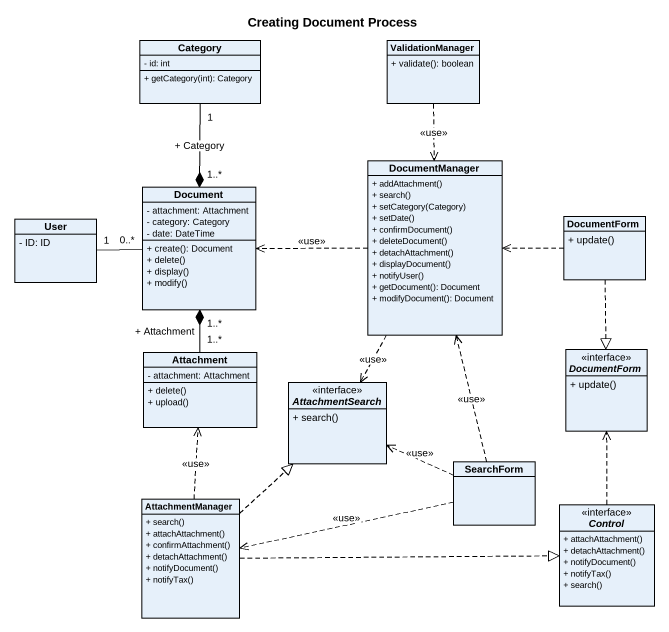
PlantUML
@startuml
title Creating Document Process
hide circle
hide empty members
skinparam classAttributeIconSize 0
class Category {
  - id: int
  + getCategory(int): Category
}
class ValidationManager {
  + validate(): boolean
}
class DocumentManager {
  + addAttachment()
  + search()
  + setCategory(Category)
  + setDate()
  + confirmDocument()
  + deleteDocument()
  + detachAttachment()
  + displayDocument()
  + notifyUser()
  + getDocument(): Document
  + modifyDocument(): Document
}
class Document {
  - attachment: Attachment
  - category: Category
  - date: DateTime
  + create(): Document
  + delete()
  + display()
  + modify()
}
class User {
  - ID: ID
}
class DocumentForm {
  + update()
}
class Attachment {
  - attachment: Attachment
  + delete()
  + upload()
}
interface "DocumentForm" as DocumentForm_2 {
  + update()
}
interface AttachmentSearch {
  + search()
}
class SearchForm
class AttachmentManager {
  + search()
  + attachAttachment()
  + confirmAttachment()
  + detachAttachment()
  + notifyDocument()
  + notifyTax()
}
interface "Control" as Control_ {
  + attachAttachment()
  + detachAttachment()
  + notifyDocument()
  + notifyTax()
  + search()
}
Category "1" --* "1..*" Document : + Category
ValidationManager ..> DocumentManager : <<use>>
DocumentManager .left.> Document : <<use>>
DocumentManager ..> AttachmentSearch : <<use>>
User "1" -right- "0..*" Document
DocumentForm .left.> DocumentManager
DocumentForm ..|> DocumentForm_2
Attachment "1..*" -up-* "1..*" Document : + Attachment
SearchForm .up.> DocumentManager : <<use>>
SearchForm .left.> AttachmentSearch : <<use>>
SearchForm .left.> AttachmentManager : <<use>>
AttachmentManager .up.> Attachment : <<use>>
AttachmentManager .up.|> AttachmentSearch
AttachmentManager .right.|> Control_
Control_ .up.> DocumentForm_2
@enduml
